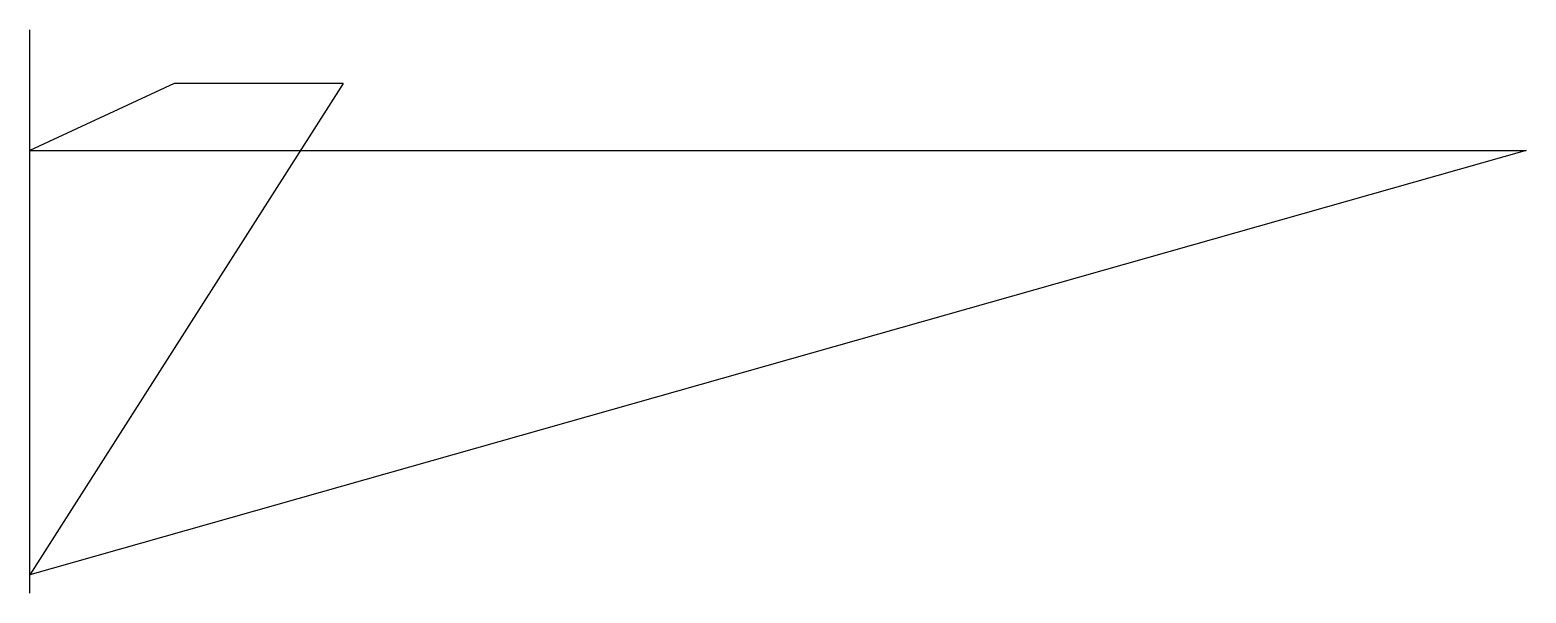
# Model space of a CAD drawing. Header units: metres. Extents: x 0 to 26.5, y 0 to 10.
import ezdxf

# ---------------------------------------------------------------- set-up
doc = ezdxf.new("R2010")
doc.units = ezdxf.units.M
for name, color, linetype in [('xc_loaded_surface', 6, 'Continuous'), ('xc_pressure', 1, 'Continuous'), ('xc_wall', 2, 'Continuous')]:
    doc.layers.add(name, color=color, linetype=linetype)

msp = doc.modelspace()

# ---------------------------------------------------------------- linework, layer by layer
for p, q in [((2.56, 9.05), (0, 7.856)), ((5.56, 9.05), (0, 0.323))]:
    msp.add_line(p, q)
at = {"layer": 'xc_loaded_surface'}
msp.add_line((5.56, 9.05), (2.56, 9.05), dxfattribs=at)
at = {"layer": 'xc_pressure'}
msp.add_lwpolyline([(0, 7.856), (26.547, 7.856), (0, 0.323)], close=True, dxfattribs=at)
at = {"layer": 'xc_wall'}
msp.add_line((0, 0), (0, 10), dxfattribs=at)

doc.saveas('drawing.dxf')
